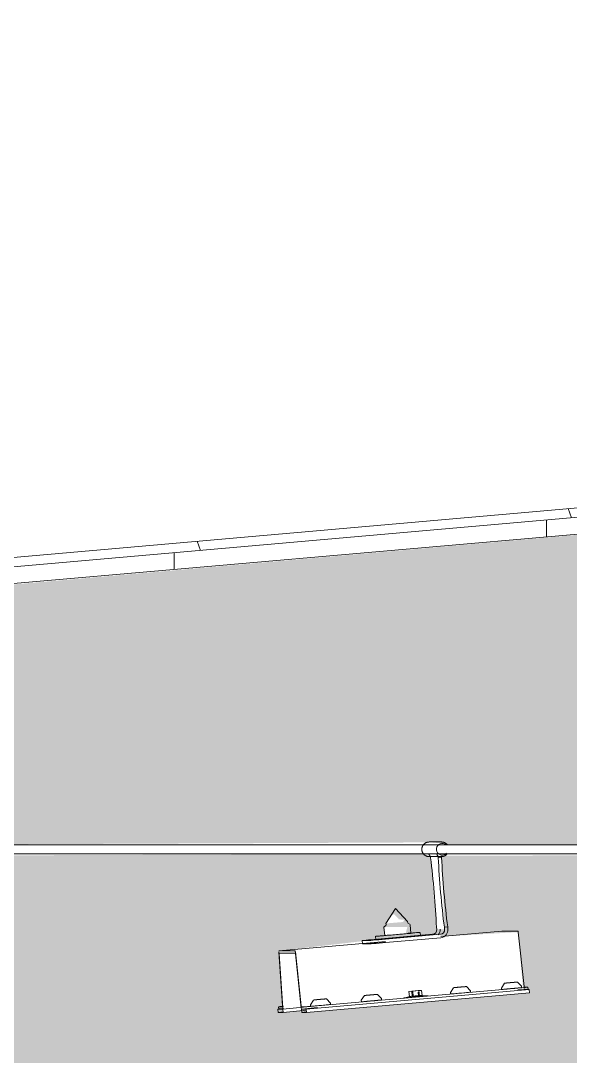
# Model space of a CAD drawing. Header units: millimetres. Extents: x 4237772 to 4686020, y -673 to 29459.
# Drawn here: x 4471707 to 4472197, y 16812 to 17734 of the extents above; entities that cross this region are included whole.
import ezdxf

# ---------------------------------------------------------------- set-up
doc = ezdxf.new("R2010")
doc.units = ezdxf.units.MM
for name, color, linetype, lineweight in [('A-ROOF', 132, 'Continuous', 5), ('A-ROOF-PATT', 132, 'Continuous', 5), ('Q-SPCQ', 91, 'Continuous', 5)]:
    doc.layers.add(name, color=color, linetype=linetype, lineweight=lineweight)

# ---------------------------------------------------------------- blocks, each defined once
blk = doc.blocks.new('Static Line_Sayfa_Metal Deck_Pan Mount - Up to 15 _ pitch - Max 2 Users-1845874-SECTION - GRIDS B1-B2')
at = {"layer": 'Q-SPCQ'}
for p, q in [((4446454.63, 17002.38), (4446443.56, 17002.38)), ((4450997.18, 16999.88), (4442911.68, 16999.88)), ((4442911.68, 16991.88), (4450997.18, 16991.88)), ((4446444.66, 16989.44), (4446443.31, 16991.39)), ((4446443.56, 16989.38), (4446454.63, 16989.38)), ((4446444.76, 16988.28), (4446444.66, 16989.44)), ((4446444.66, 16989.44), (4446451.64, 16989.44)), ((4446450.29, 16991.39), (4446451.64, 16989.44)), ((4446451.64, 16989.44), (4446451.75, 16988.28)), ((4446451.75, 16988.28), (4446454.72, 16988.54)), ((4446454.72, 16988.54), (4446454.62, 16989.7)), ((4446405.11, 16929.87), (4446413.7, 16943.08)), ((4446424.44, 16931.55), (4446413.7, 16943.08)), ((4446405.2, 16928.84), (4446404.85, 16928.1)), ((4446405.11, 16929.87), (4446405.2, 16928.84)), ((4446424.53, 16930.53), (4446424.44, 16931.55)), ((4446424.53, 16930.53), (4446425, 16929.85)), ((4446426.28, 16929.26), (4446425, 16929.85)), ((4446426.75, 16928.58), (4446426.28, 16929.26)), ((4446427.4, 16921.19), (4446426.75, 16928.58)), ((4446397.58, 16915.87), (4446446.7, 16920.19)), ((4446403.34, 16926.54), (4446403.69, 16927.29)), ((4446403.34, 16926.54), (4446403.99, 16919.15)), ((4446404.85, 16928.1), (4446403.69, 16927.29)), ((4446453.68, 16920.19), (4446404.56, 16915.87)), ((4446435.75, 16918.9), (4446435.49, 16921.89)), ((4446450.32, 16924.52), (4446450.15, 16926.51)), ((4446508.22, 16922.91), (4446453.86, 16918.13)), ((4446460.11, 16926.77), (4446457.13, 16926.51)), ((4446457.13, 16926.51), (4446457.3, 16924.52)), ((4446460.28, 16924.78), (4446460.11, 16926.77)), ((4446508.22, 16922.91), (4446522.69, 16922.91)), ((4446522.84, 16922.16), (4446528.14, 16873.84)), ((4446404.74, 16913.82), (4446309.74, 16905.47)), ((4446383.94, 16914.57), (4446384.2, 16911.58)), ((4446384, 16914.56), (4446388.36, 16914.56)), ((4446384.26, 16911.58), (4446388.62, 16911.58)), ((4446395.89, 16918.44), (4446396.15, 16915.45)), ((4446404.76, 16913.49), (4446397.84, 16912.88)), ((4446404.82, 16912.88), (4446453.94, 16917.2)), ((4446309.72, 16904.73), (4446312.84, 16856.41)), ((4446324.21, 16905.47), (4446309.74, 16905.47)), ((4446313.15, 16854.42), (4446310.03, 16902.73)), ((4446310.05, 16903.48), (4446324.25, 16903.48)), ((4446329.66, 16856.41), (4446324.36, 16904.73)), ((4446324.4, 16902.73), (4446329.7, 16854.42)), ((4446525.95, 16872.63), (4446525.84, 16873.95)), ((4446528.29, 16873.1), (4446531.57, 16873.1)), ((4446531.79, 16871.1), (4446531.61, 16873.09)), ((4446532.62, 16871.1), (4446334.14, 16853.67)), ((4446532.88, 16868.12), (4446334.4, 16850.68)), ((4446522.52, 16872.22), (4446343.89, 16856.54)), ((4446522.7, 16870.23), (4446344.07, 16854.54)), ((4446426.36, 16864.78), (4446420.95, 16863.43)), ((4446428.07, 16869.53), (4446425.6, 16869.28)), ((4446425.6, 16869.28), (4446428.91, 16869.53)), ((4446425.6, 16869.28), (4446426.01, 16864.68)), ((4446429.38, 16864.12), (4446426.08, 16863.87)), ((4446426.08, 16863.87), (4446428.54, 16864.12)), ((4446433.65, 16870.02), (4446428.07, 16869.53)), ((4446428.07, 16869.53), (4446428.46, 16864.96)), ((4446428.54, 16864.12), (4446434.12, 16864.61)), ((4446428.91, 16869.53), (4446434.49, 16870.02)), ((4446428.91, 16869.53), (4446429.31, 16864.96)), ((4446434.96, 16864.61), (4446429.38, 16864.12)), ((4446436.84, 16870.27), (4446433.65, 16870.02)), ((4446433.77, 16868.62), (4446434.04, 16865.48)), ((4446434.12, 16864.61), (4446437.31, 16864.86)), ((4446434.49, 16870.02), (4446436.84, 16870.27)), ((4446434.49, 16870.02), (4446434.89, 16865.48)), ((4446437.31, 16864.86), (4446434.96, 16864.61)), ((4446437.23, 16865.73), (4446436.84, 16870.27)), ((4446442.84, 16865.34), (4446437.14, 16865.74)), ((4446462.51, 16868.4), (4446462.63, 16867.09)), ((4446480.56, 16868.65), (4446480.45, 16869.96)), ((4446507.91, 16872.38), (4446508.02, 16871.07)), ((4446522.66, 16870.61), (4446528.26, 16871.1)), ((4446528.26, 16871.1), (4446532.62, 16871.1)), ((4446531.75, 16871.1), (4446528.33, 16871.1)), ((4446532.62, 16871.1), (4446532.88, 16868.12)), ((4446309.49, 16855.67), (4446309.67, 16853.68)), ((4446312.82, 16855.67), (4446309.53, 16855.67)), ((4446313.13, 16853.67), (4446343.91, 16856.38)), ((4446313.2, 16853.67), (4446343.91, 16856.37)), ((4446329.78, 16853.67), (4446344.03, 16854.92)), ((4446333.1, 16855.67), (4446329.81, 16855.67)), ((4446337.73, 16857.44), (4446337.85, 16856.13)), ((4446355.78, 16857.69), (4446355.66, 16859)), ((4446383.12, 16861.42), (4446383.24, 16860.11)), ((4446401.17, 16861.68), (4446401.06, 16862.99)), ((4446313.17, 16854.05), (4446308.83, 16853.67)), ((4446313.2, 16853.67), (4446308.83, 16853.67)), ((4446308.83, 16853.67), (4446309.09, 16850.68)), ((4446313.43, 16851.06), (4446309.09, 16850.68)), ((4446309.09, 16850.68), (4446313.46, 16850.68)), ((4446309.71, 16853.67), (4446313.13, 16853.67)), ((4446313.46, 16850.68), (4446313.2, 16853.67)), ((4446334.24, 16852.51), (4446313.46, 16850.68)), ((4446329.78, 16853.67), (4446330.04, 16850.68)), ((4446334.14, 16853.67), (4446329.78, 16853.67)), ((4446329.85, 16853.67), (4446333.27, 16853.67)), ((4446334.37, 16851.06), (4446330.04, 16850.68)), ((4446330.04, 16850.68), (4446334.4, 16850.68)), ((4446334.4, 16850.68), (4446334.14, 16853.67))]:
    blk.add_line(p, q, dxfattribs=at)
at = {"layer": 'Q-SPCQ', "flags": 128}
for points in [[(4446442.99, 17002.35), (4446442.73, 17002.32), (4446442.47, 17002.29), (4446442.21, 17002.24), (4446441.96, 17002.18), (4446441.7, 17002.11), (4446441.45, 17002.03), (4446441.21, 17001.94), (4446440.97, 17001.84), (4446440.73, 17001.73), (4446440.5, 17001.61), (4446440.27, 17001.49), (4446440.04, 17001.35), (4446439.83, 17001.21), (4446439.62, 17001.05), (4446439.41, 17000.89), (4446439.21, 17000.72), (4446439.02, 17000.54), (4446438.84, 17000.36), (4446438.67, 17000.17), (4446438.5, 16999.97), (4446438.34, 16999.76), (4446438.19, 16999.55), (4446438.04, 16999.34), (4446437.91, 16999.11), (4446437.79, 16998.89), (4446437.67, 16998.65), (4446437.56, 16998.42), (4446437.47, 16998.18), (4446437.38, 16997.93), (4446437.3, 16997.69), (4446437.24, 16997.44), (4446437.18, 16997.18), (4446437.13, 16996.93), (4446437.1, 16996.67), (4446437.07, 16996.42), (4446437.05, 16996.16), (4446437.05, 16995.9), (4446437.05, 16995.64), (4446437.06, 16995.38), (4446437.09, 16995.13), (4446437.12, 16994.87), (4446437.17, 16994.62), (4446437.23, 16994.36), (4446437.29, 16994.11), (4446437.37, 16993.87), (4446437.45, 16993.62), (4446437.55, 16993.38), (4446437.65, 16993.14), (4446437.76, 16992.91), (4446437.89, 16992.68), (4446438.02, 16992.46), (4446438.16, 16992.24), (4446438.31, 16992.03), (4446438.47, 16991.82), (4446438.64, 16991.62), (4446438.81, 16991.43), (4446438.99, 16991.24), (4446439.18, 16991.07), (4446439.38, 16990.89), (4446439.58, 16990.73), (4446439.79, 16990.58), (4446440.01, 16990.43), (4446440.23, 16990.29), (4446440.46, 16990.16), (4446440.69, 16990.04), (4446440.92, 16989.93), (4446441.17, 16989.83), (4446441.41, 16989.74), (4446441.66, 16989.66), (4446441.91, 16989.59), (4446442.17, 16989.53), (4446442.42, 16989.48), (4446442.68, 16989.44), (4446442.94, 16989.41), (4446443.2, 16989.39), (4446443.47, 16989.38), (4446443.56, 16989.38)], [(4446443.3, 17002.37), (4446443.04, 17002.36), (4446442.99, 17002.35)], [(4446459.72, 16999.93), (4446459.55, 17000.13), (4446459.38, 17000.33), (4446459.19, 17000.51), (4446459.01, 17000.69), (4446458.81, 17000.86), (4446458.61, 17001.02), (4446458.4, 17001.18), (4446458.18, 17001.33), (4446457.96, 17001.46), (4446457.73, 17001.59), (4446457.5, 17001.71), (4446457.26, 17001.82), (4446457.02, 17001.92), (4446456.78, 17002.01), (4446456.53, 17002.1), (4446456.27, 17002.17), (4446456.02, 17002.23), (4446455.76, 17002.28), (4446455.5, 17002.32), (4446455.24, 17002.35), (4446454.98, 17002.37), (4446454.72, 17002.38), (4446454.63, 17002.38)], [(4446454.63, 16989.38), (4446454.89, 16989.38), (4446455.15, 16989.4), (4446455.2, 16989.4)], [(4446455.2, 16989.4), (4446455.46, 16989.43), (4446455.72, 16989.47), (4446455.97, 16989.52), (4446456.23, 16989.58), (4446456.48, 16989.65), (4446456.73, 16989.73), (4446456.98, 16989.82), (4446457.22, 16989.92), (4446457.46, 16990.02), (4446457.69, 16990.14), (4446457.92, 16990.27), (4446458.14, 16990.41), (4446458.36, 16990.55), (4446458.57, 16990.7), (4446458.77, 16990.87), (4446458.97, 16991.04), (4446459.16, 16991.21), (4446459.35, 16991.4), (4446459.52, 16991.59), (4446459.69, 16991.79), (4446459.85, 16991.99)], [(4446462.51, 16868.4), (4446465.42, 16872.6), (4446465.8, 16872.69), (4446465.94, 16872.71), (4446466.03, 16872.73), (4446466.11, 16872.74), (4446466.18, 16872.74), (4446466.25, 16872.75), (4446466.32, 16872.76), (4446466.4, 16872.77), (4446466.48, 16872.78), (4446466.57, 16872.79), (4446466.66, 16872.8), (4446466.76, 16872.81), (4446466.87, 16872.82), (4446466.98, 16872.83), (4446467.1, 16872.84), (4446467.23, 16872.85), (4446467.36, 16872.87), (4446467.49, 16872.88), (4446467.64, 16872.89), (4446467.78, 16872.91), (4446467.94, 16872.92), (4446468.09, 16872.94), (4446468.26, 16872.95), (4446468.42, 16872.97), (4446468.59, 16872.98), (4446468.77, 16873), (4446468.95, 16873.01), (4446469.13, 16873.03), (4446469.32, 16873.05), (4446469.5, 16873.06), (4446469.69, 16873.08), (4446469.89, 16873.1), (4446470.08, 16873.12), (4446470.28, 16873.13), (4446470.48, 16873.15), (4446470.68, 16873.17), (4446470.88, 16873.19), (4446471.08, 16873.2), (4446471.28, 16873.22), (4446471.48, 16873.24), (4446471.67, 16873.25), (4446471.87, 16873.27), (4446472.07, 16873.29), (4446472.27, 16873.31), (4446472.46, 16873.32), (4446472.65, 16873.34), (4446472.84, 16873.35), (4446473.03, 16873.37), (4446473.21, 16873.39), (4446473.39, 16873.4), (4446473.57, 16873.42), (4446473.74, 16873.43), (4446473.91, 16873.44), (4446474.08, 16873.46), (4446474.24, 16873.47), (4446474.4, 16873.48), (4446474.55, 16873.5), (4446474.69, 16873.51), (4446474.83, 16873.52), (4446474.97, 16873.53), (4446475.09, 16873.54), (4446475.22, 16873.55), (4446475.33, 16873.56), (4446475.44, 16873.56), (4446475.55, 16873.57), (4446475.65, 16873.58), (4446475.74, 16873.59), (4446475.82, 16873.59), (4446475.9, 16873.6), (4446475.98, 16873.6), (4446476.05, 16873.61), (4446476.12, 16873.61), (4446476.19, 16873.61), (4446476.27, 16873.62), (4446476.38, 16873.62), (4446476.44, 16873.62)], [(4446480.45, 16869.96), (4446476.85, 16873.6), (4446476.47, 16873.62), (4446476.44, 16873.62)], [(4446507.91, 16872.38), (4446510.81, 16876.59), (4446511.19, 16876.68), (4446511.34, 16876.7), (4446511.43, 16876.71), (4446511.5, 16876.72), (4446511.57, 16876.73), (4446511.64, 16876.74), (4446511.71, 16876.75), (4446511.79, 16876.76), (4446511.87, 16876.76), (4446511.96, 16876.77), (4446512.05, 16876.78), (4446512.15, 16876.79), (4446512.26, 16876.8), (4446512.37, 16876.82), (4446512.49, 16876.83), (4446512.62, 16876.84), (4446512.75, 16876.85), (4446512.88, 16876.87), (4446513.03, 16876.88), (4446513.17, 16876.89), (4446513.33, 16876.91), (4446513.49, 16876.92), (4446513.65, 16876.94), (4446513.81, 16876.95), (4446513.99, 16876.97), (4446514.16, 16876.98), (4446514.34, 16877), (4446514.52, 16877.02), (4446514.71, 16877.03), (4446514.9, 16877.05), (4446515.09, 16877.07), (4446515.28, 16877.08), (4446515.47, 16877.1), (4446515.67, 16877.12), (4446515.87, 16877.14), (4446516.07, 16877.15), (4446516.27, 16877.17), (4446516.47, 16877.19), (4446516.67, 16877.21), (4446516.87, 16877.22), (4446517.07, 16877.24), (4446517.26, 16877.26), (4446517.46, 16877.28), (4446517.66, 16877.29), (4446517.85, 16877.31), (4446518.04, 16877.32), (4446518.23, 16877.34), (4446518.42, 16877.36), (4446518.6, 16877.37), (4446518.79, 16877.39), (4446518.96, 16877.4), (4446519.14, 16877.42), (4446519.31, 16877.43), (4446519.47, 16877.44), (4446519.63, 16877.46), (4446519.79, 16877.47), (4446519.94, 16877.48), (4446520.08, 16877.49), (4446520.22, 16877.5), (4446520.36, 16877.51), (4446520.49, 16877.52), (4446520.61, 16877.53), (4446520.72, 16877.54), (4446520.83, 16877.55), (4446520.94, 16877.56), (4446521.04, 16877.57), (4446521.13, 16877.57), (4446521.21, 16877.58), (4446521.29, 16877.58), (4446521.37, 16877.59), (4446521.44, 16877.59), (4446521.51, 16877.6), (4446521.58, 16877.6), (4446521.66, 16877.6), (4446521.77, 16877.61), (4446521.83, 16877.61)], [(4446525.84, 16873.95), (4446522.25, 16877.59), (4446521.86, 16877.61), (4446521.83, 16877.61)], [(4446383.12, 16861.42), (4446386.03, 16865.63), (4446386.41, 16865.72), (4446386.55, 16865.74), (4446386.64, 16865.75), (4446386.72, 16865.76), (4446386.79, 16865.77), (4446386.85, 16865.78), (4446386.93, 16865.79), (4446387, 16865.8), (4446387.09, 16865.81), (4446387.18, 16865.82), (4446387.27, 16865.82), (4446387.37, 16865.83), (4446387.48, 16865.85), (4446387.59, 16865.86), (4446387.71, 16865.87), (4446387.83, 16865.88), (4446387.97, 16865.89), (4446388.1, 16865.91), (4446388.24, 16865.92), (4446388.39, 16865.93), (4446388.54, 16865.95), (4446388.7, 16865.96), (4446388.86, 16865.98), (4446389.03, 16865.99), (4446389.2, 16866.01), (4446389.38, 16866.02), (4446389.56, 16866.04), (4446389.74, 16866.06), (4446389.92, 16866.07), (4446390.11, 16866.09), (4446390.3, 16866.11), (4446390.5, 16866.13), (4446390.69, 16866.14), (4446390.89, 16866.16), (4446391.09, 16866.18), (4446391.28, 16866.2), (4446391.48, 16866.21), (4446391.68, 16866.23), (4446391.88, 16866.25), (4446392.08, 16866.27), (4446392.28, 16866.28), (4446392.48, 16866.3), (4446392.68, 16866.32), (4446392.88, 16866.33), (4446393.07, 16866.35), (4446393.26, 16866.37), (4446393.45, 16866.38), (4446393.64, 16866.4), (4446393.82, 16866.41), (4446394, 16866.43), (4446394.18, 16866.44), (4446394.35, 16866.46), (4446394.52, 16866.47), (4446394.69, 16866.48), (4446394.85, 16866.5), (4446395, 16866.51), (4446395.15, 16866.52), (4446395.3, 16866.53), (4446395.44, 16866.55), (4446395.57, 16866.56), (4446395.7, 16866.57), (4446395.83, 16866.58), (4446395.94, 16866.58), (4446396.05, 16866.59), (4446396.16, 16866.6), (4446396.25, 16866.61), (4446396.35, 16866.61), (4446396.43, 16866.62), (4446396.51, 16866.62), (4446396.59, 16866.63), (4446396.66, 16866.63), (4446396.73, 16866.64), (4446396.8, 16866.64), (4446396.88, 16866.64), (4446396.99, 16866.65), (4446397.04, 16866.65)], [(4446401.06, 16862.99), (4446397.46, 16866.63), (4446397.08, 16866.65), (4446397.04, 16866.65)], [(4446337.73, 16857.44), (4446340.64, 16861.64), (4446341.02, 16861.73), (4446341.16, 16861.76), (4446341.25, 16861.77), (4446341.32, 16861.78), (4446341.39, 16861.79), (4446341.46, 16861.79), (4446341.54, 16861.8), (4446341.61, 16861.81), (4446341.7, 16861.82), (4446341.78, 16861.83), (4446341.88, 16861.84), (4446341.98, 16861.85), (4446342.09, 16861.86), (4446342.2, 16861.87), (4446342.32, 16861.88), (4446342.44, 16861.89), (4446342.57, 16861.91), (4446342.71, 16861.92), (4446342.85, 16861.93), (4446343, 16861.95), (4446343.15, 16861.96), (4446343.31, 16861.98), (4446343.47, 16861.99), (4446343.64, 16862.01), (4446343.81, 16862.02), (4446343.99, 16862.04), (4446344.17, 16862.05), (4446344.35, 16862.07), (4446344.53, 16862.09), (4446344.72, 16862.1), (4446344.91, 16862.12), (4446345.1, 16862.14), (4446345.3, 16862.16), (4446345.5, 16862.17), (4446345.69, 16862.19), (4446345.89, 16862.21), (4446346.09, 16862.23), (4446346.29, 16862.24), (4446346.49, 16862.26), (4446346.69, 16862.28), (4446346.89, 16862.3), (4446347.09, 16862.31), (4446347.29, 16862.33), (4446347.48, 16862.35), (4446347.68, 16862.36), (4446347.87, 16862.38), (4446348.06, 16862.4), (4446348.25, 16862.41), (4446348.43, 16862.43), (4446348.61, 16862.44), (4446348.79, 16862.46), (4446348.96, 16862.47), (4446349.13, 16862.48), (4446349.3, 16862.5), (4446349.46, 16862.51), (4446349.61, 16862.52), (4446349.76, 16862.54), (4446349.91, 16862.55), (4446350.05, 16862.56), (4446350.18, 16862.57), (4446350.31, 16862.58), (4446350.43, 16862.59), (4446350.55, 16862.6), (4446350.66, 16862.61), (4446350.76, 16862.61), (4446350.86, 16862.62), (4446350.95, 16862.63), (4446351.04, 16862.63), (4446351.12, 16862.64), (4446351.2, 16862.64), (4446351.27, 16862.65), (4446351.34, 16862.65), (4446351.41, 16862.65), (4446351.49, 16862.66), (4446351.6, 16862.66), (4446351.65, 16862.66)], [(4446355.66, 16859), (4446352.07, 16862.64), (4446351.69, 16862.66), (4446351.65, 16862.66)]]:
    blk.add_lwpolyline(points, dxfattribs=at)
at = {"layer": 'Q-SPCQ'}
for centre, major_axis, ratio, start_param, end_param in [((4446455.2, 16995.88), (0, 5.22), 0.996185, 1.160528, 3.228859), ((4446455.2, 16995.88), (0, 5.22), 0.996185, 0.087266, 1.134464), ((4446455.2, 16995.88), (0, 5.22), 0.996185, 5.562031, 6.283185), ((4446441.98, 16957.39), (-6.12, 69.73), 0.086937, 4.245971, 5.163537), ((4446459.92, 16957.39), (-6.12, 69.73), 0.086937, 1.104378, 2.021944), ((4446462.89, 16957.66), (-6.12, 69.73), 0.086937, 1.104378, 2.021944), ((4446455.2, 16995.88), (0, 5.22), 0.996185, 3.228859, 3.975747), ((4446415.69, 16920.17), (19.8, 1.73), 0.007606, 2.238558, 3.228642), ((4446415.69, 16920.17), (19.8, 1.73), 0.007606, 3.228642, 6.370235), ((4446415.69, 16920.17), (11.71, 1.02), 0.007606, 3.228642, 3.958146), ((4446415.69, 16920.17), (11.71, 1.02), 0.007606, 4.01404, 6.370235), ((4446415.69, 16920.17), (19.8, 1.73), 0.007606, 0.08705, 1.087751), ((4446415.69, 16920.17), (11.71, 1.02), 0.007606, 0.08705, 0.620852), ((4446446.35, 16924.17), (0, 4), 0.996185, 3.228859, 4.799655), ((4446446.35, 16924.17), (0, 7), 0.996185, 4.014257, 4.799655), ((4446453.33, 16924.17), (0, 4), 0.996185, 3.228859, 4.799655), ((4446453.33, 16924.17), (0, 7), 0.996185, 3.228859, 4.799655), ((4446522.77, 16921.91), (-0.087, 0.996), 0.086937, 4.956913, 6.055777), ((4446398.88, 16915.87), (14.94, 1.3), 0.007606, 1.657846, 3.228642), ((4446399.15, 16912.88), (14.94, 1.3), 0.007606, 1.657846, 3.228642), ((4446403.25, 16915.87), (14.94, 1.3), 0.007606, 3.228642, 4.799439), ((4446403.51, 16912.88), (14.94, 1.3), 0.007606, 3.228642, 4.799439), ((4446415.95, 16917.18), (19.8, 1.73), 0.007606, 0.08705, 3.228642), ((4446415.95, 16917.18), (19.8, 1.73), 0.007606, 3.228642, 6.370235), ((4446310.14, 16902.49), (-0.087, 0.996), 0.086937, 0.212138, 1.311002), ((4446324.29, 16904.48), (-0.087, 0.996), 0.086937, 4.956913, 6.27555), ((4446324.33, 16902.49), (-0.087, 0.996), 0.086937, 4.956913, 6.27555), ((4446521.65, 16872.22), (9.96, 0.87), 0.007606, 4.799439, 6.370235), ((4446528.2, 16874.09), (-0.087, 0.996), 0.086937, 1.815321, 2.914185), ((4446431.9, 16864.38), (10.96, 0.96), 0.007606, 0.08705, 3.228642), ((4446431.9, 16864.38), (10.96, 0.96), 0.007606, 3.228642, 4.27584), ((4446431.9, 16864.38), (10.96, 0.96), 0.007606, 5.323037, 6.370235), ((4446471.59, 16867.87), (8.97, 0.78), 0.007606, 0.08705, 3.228642), ((4446471.59, 16867.87), (8.97, 0.78), 0.007606, 3.228642, 6.370235), ((4446516.99, 16871.85), (8.97, 0.78), 0.007606, 0.08705, 3.228642), ((4446516.99, 16871.85), (8.97, 0.78), 0.007606, 3.228642, 6.370235), ((4446528.24, 16872.1), (-0.087, 0.996), 0.086937, 1.815321, 3.133958), ((4446521.82, 16870.23), (9.96, 0.87), 0.007606, 5.584837, 6.370235), ((4446319.46, 16856.54), (9.96, 0.87), 0.007606, 2.181445, 3.228642), ((4446312.73, 16856.66), (-0.087, 0.996), 0.086937, 3.141593, 4.452595), ((4446313.04, 16854.67), (-0.087, 0.996), 0.086937, 3.141593, 4.452595), ((4446329.72, 16856.66), (-0.087, 0.996), 0.086937, 1.815321, 3.133958), ((4446329.76, 16854.67), (-0.087, 0.996), 0.086937, 1.815321, 3.133958), ((4446343.02, 16856.54), (9.96, 0.87), 0.007606, 3.228642, 4.799439), ((4446346.81, 16856.91), (8.97, 0.78), 0.007606, 0.08705, 3.228642), ((4446346.81, 16856.91), (8.97, 0.78), 0.007606, 3.228642, 6.370235), ((4446392.2, 16860.89), (8.97, 0.78), 0.007606, 0.08705, 3.228642), ((4446392.2, 16860.89), (8.97, 0.78), 0.007606, 3.228642, 6.370235), ((4446319.63, 16854.54), (9.96, 0.87), 0.007606, 2.181445, 3.228642), ((4446343.19, 16854.54), (9.96, 0.87), 0.007606, 3.228642, 4.01404)]:
    blk.add_ellipse(centre, major_axis=major_axis, ratio=ratio, start_param=start_param, end_param=end_param, dxfattribs=at)
for points in [[(4446426.01, 16864.68), (4446426.55, 16864.8), (4446427.64, 16864.98), (4446428.75, 16864.99), (4446429.31, 16864.96)], [(4446428.46, 16864.96), (4446428.05, 16864.99), (4446427.22, 16864.98), (4446426.41, 16864.8), (4446426.01, 16864.68)], [(4446434.04, 16865.48), (4446433.11, 16865.47), (4446431.24, 16865.38), (4446429.39, 16865.13), (4446428.46, 16864.96)], [(4446429.31, 16864.96), (4446430.23, 16865.13), (4446432.08, 16865.38), (4446433.95, 16865.47), (4446434.89, 16865.48)], [(4446437.23, 16865.73), (4446436.69, 16865.77), (4446435.62, 16865.76), (4446434.57, 16865.6), (4446434.04, 16865.48)], [(4446434.89, 16865.48), (4446435.27, 16865.6), (4446436.05, 16865.76), (4446436.84, 16865.77), (4446437.23, 16865.73)]]:
    blk.add_open_spline(points, degree=3, dxfattribs=at)
blk = doc.blocks.new('Roof Gutters3 - Roof Gutters-1885272-SECTION - GRIDS B1-B2')
at = {"layer": 'A-ROOF-PATT'}
h = blk.add_hatch(dxfattribs=at)
h.set_pattern_fill('FP_200', color=256, style=0, pattern_type=2)
h.set_pattern_definition([(290.827, (4441593.9, 16948.42), (330.45, 29.022), [])])
h.paths.add_polyline_path([(4431742.06, 15988.72), (4442374.26, 16923.17), (4442373.49, 16930.91), (4431738.95, 15996.9)])
h.paths.add_polyline_path([(4442392.97, 16924.17), (4442393.17, 16926.42), (4442392.74, 16925.14)])
h.paths.add_polyline_path([(4442397.76, 16924.59), (4442909.58, 16969.54), (4442907.33, 16977.79), (4442419.91, 16934.98), (4442420.62, 16926.86), (4442404.31, 16926.42), (4442402.49, 16933.45), (4442397.06, 16932.61), (4442397.6, 16926.42)])
h.paths.add_polyline_path([(4442918.48, 16970.33), (4443164.03, 16991.89), (4443067.86, 16991.89), (4442917.94, 16978.73), (4442918.25, 16973.25)])
h.paths.add_polyline_path([(4443254.77, 16999.86), (4451515.27, 17725.37), (4451512.87, 17733.6), (4443158.6, 16999.86), (4443190.61, 16999.86)])
h = blk.add_hatch(dxfattribs=at)
h.set_pattern_fill('FP_198', color=256, style=0, pattern_type=2)
h.set_pattern_definition([(90, (4440994.5, 16803.9), (-331.713, 2e-05), [])])
h.paths.add_polyline_path([(4431714.36, 15971.3), (4442287.24, 16899.9), (4442289.95, 16910.06), (4442350.71, 16915.39), (4442350.43, 16918.64), (4442374.48, 16920.66), (4442373.49, 16922.46), (4431741.35, 15990.58), (4431738.95, 15991.02), (4431712.9, 15988.04)])
h.paths.add_polyline_path([(4442339.74, 16904.51), (4442434.85, 16912.86), (4442431.77, 16915.27), (4442340.47, 16907.25)])
h.paths.add_polyline_path([(4442361.1, 16916.3), (4442412.94, 16923.17), (4442360.9, 16918.64)])
h.paths.add_polyline_path([(4442484.31, 16917.2), (4442910.97, 16954.68), (4442909.22, 16969.51), (4442403.44, 16923.17), (4442481.77, 16922.67), (4442483.24, 16919.5)])
h.paths.add_polyline_path([(4442919.67, 16955.44), (4443334.71, 16991.89), (4443164.03, 16991.89), (4442918.48, 16970.33), (4442919.48, 16957.39)])
h.paths.add_polyline_path([(4443425.45, 16999.86), (4451180.29, 17680.95), (4451188.6, 17684.7), (4451486.16, 17710.83), (4451651.15, 17710.87), (4451500.66, 17724.08), (4443254.77, 16999.86), (4443410.53, 17002.03), (4443411, 17002.35), (4443422.75, 17001.08), (4443425.35, 16999.86)])
at = {"layer": 'A-ROOF'}
for p, q in [((4443158.52, 16999.86), (4451512.87, 17733.6)), ((4443254.66, 16999.85), (4451515.27, 17725.37))]:
    blk.add_line(p, q, dxfattribs=at)

msp = doc.modelspace()

# ---------------------------------------------------------------- hatches: boundary and pattern name
at = {"layer": 'A-ROOF-PATT'}
h = msp.add_hatch(dxfattribs=at)
h.set_pattern_fill('FP_183', color=256, style=0, pattern_type=2)
h.set_pattern_definition([(5.019, (59903.924, -378081.246), (-29.0603916845, -0.0003814649), [])])
h.paths.add_polyline_path([(4477079.2, 16918.64), (4477084.44, 16918.64), (4477084.87, 16916.32), (4477115.37, 16921.32), (4477114.35, 16921.41), (4477079.63, 16918.68)])
h.paths.add_polyline_path([(4464338.94, 15733.24), (4477195.52, 16864.57), (4477195.19, 16867.26), (4477183.33, 16868.2), (4477177.84, 16870.19), (4477175.93, 16875.11), (4477155.31, 16915.27), (4477064.01, 16907.25), (4477047.92, 16852.55), (4476983.02, 16848.85), (4476982.75, 16850.06), (4476957.7, 16848.85), (4476957.44, 16854.85), (4476999.89, 16859.1), (4477013.49, 16910.06), (4477074.25, 16915.39), (4477073.96, 16918.64), (4477098, 16920.86), (4477098.11, 16932.14), (4477120.5, 16933.66), (4477121.51, 16922.82), (4477136.52, 16922.67), (4477136.91, 16920.89), (4477157.13, 16922.67), (4477205.3, 16922.67), (4477228.3, 16878.1), (4477228.66, 16878.1), (4477225.92, 16936), (4477227.75, 16935.09), (4477229.71, 16932.44), (4477229.28, 16928.39), (4477234.99, 16878.1), (4477270.46, 16876.44), (4477270.32, 16872.08), (4477234.54, 16868.2), (4477234.99, 16865.82), (4486516.72, 17680.98), (4486463.48, 17680.99), (4476807.83, 17680.95), (4469065.64, 16999.86), (4469543.41, 17002.03), (4469543.88, 17002.35), (4469555.63, 17001.08), (4469560.6, 16999.86), (4470048.75, 17002.03), (4470049.21, 17002.35), (4470060.96, 17001.08), (4470065.68, 16999.86), (4470554.08, 17002.03), (4470554.54, 17002.35), (4470566.3, 17001.08), (4470571.01, 16999.86), (4471059.41, 17002.03), (4471059.88, 17002.35), (4471071.63, 17001.08), (4471076.34, 16999.86), (4471564.75, 17002.03), (4471565.21, 17002.35), (4471576.96, 17001.08), (4471581.67, 16999.86), (4472070.08, 17002.03), (4472070.54, 17002.35), (4472082.3, 17001.08), (4472087.01, 16999.86), (4472575.41, 17002.03), (4472575.87, 17002.35), (4472587.63, 17001.08), (4472592.34, 16999.86), (4473080.74, 17002.03), (4473081.21, 17002.35), (4473092.96, 17001.08), (4473097.67, 16999.86), (4473586.08, 17002.03), (4473586.54, 17002.35), (4473598.29, 17001.08), (4473603.01, 16999.86), (4474091.41, 17002.03), (4474091.87, 17002.35), (4474103.63, 17001.08), (4474108.34, 16999.86), (4474596.74, 17002.03), (4474597.21, 17002.35), (4474608.96, 17001.08), (4474613.67, 16999.86), (4475102.07, 17002.03), (4475102.54, 17002.35), (4475114.29, 17001.08), (4475119, 16999.86), (4475607.41, 17002.03), (4475607.87, 17002.35), (4475619.63, 17001.08), (4475624.34, 16999.86), (4476112.74, 17002.03), (4476113.2, 17002.35), (4476124.96, 17001.08), (4476129.67, 16999.86), (4476618.07, 17002.03), (4476622.44, 17002.35), (4476630.29, 17001.08), (4476635.2, 16996.57), (4476633.44, 16992.25), (4476627.29, 16987.69), (4476629.35, 16988.46), (4476630.28, 16988.28), (4476632.85, 16924.52), (4476625.86, 16924.52), (4476620.21, 16989.4), (4476616.94, 16990.68), (4476613.8, 16991.89), (4476124.02, 16990.05), (4476121.86, 16989.4), (4476124.02, 16988.46), (4476124.95, 16988.28), (4476127.51, 16924.52), (4476120.53, 16924.52), (4476114.87, 16989.4), (4476111.61, 16990.68), (4476108.46, 16991.89), (4475618.68, 16990.05), (4475616.52, 16989.4), (4475618.68, 16988.46), (4475619.61, 16988.28), (4475622.18, 16924.52), (4475615.1, 16926.18), (4475609.54, 16989.4), (4475606.27, 16990.68), (4475603.13, 16991.89), (4475113.35, 16990.05), (4475111.19, 16989.4), (4475113.35, 16988.46), (4475114.28, 16988.28), (4475116.85, 16924.52), (4475109.87, 16924.52), (4475104.21, 16989.4), (4475100.94, 16990.68), (4475097.8, 16991.89), (4474608.02, 16990.05), (4474605.86, 16989.4), (4474608.02, 16988.46), (4474608.95, 16988.28), (4474611.51, 16924.52), (4474604.53, 16924.52), (4474598.87, 16989.4), (4474595.61, 16990.68), (4474592.47, 16991.89), (4474102.68, 16990.05), (4474100.53, 16989.4), (4474102.68, 16988.46), (4474103.62, 16988.28), (4474106.18, 16924.52), (4474099.2, 16924.52), (4474093.54, 16989.4), (4474090.28, 16990.68), (4474087.13, 16991.89), (4473597.35, 16990.05), (4473595.19, 16989.4), (4473597.35, 16988.46), (4473598.28, 16988.28), (4473600.85, 16924.52), (4473593.87, 16924.52), (4473588.21, 16989.4), (4473584.94, 16990.68), (4473581.8, 16991.89), (4473092.02, 16990.05), (4473089.91, 16988.54), (4473092.02, 16988.46), (4473092.95, 16988.28), (4473095.52, 16924.52), (4473088.53, 16924.52), (4473082.88, 16989.4), (4473079.61, 16990.68), (4473076.47, 16991.89), (4472586.69, 16990.05), (4472584.58, 16988.54), (4472586.69, 16988.46), (4472587.62, 16988.28), (4472590.18, 16924.52), (4472583.2, 16924.52), (4472577.54, 16989.4), (4472574.28, 16990.68), (4472571.13, 16991.89), (4472081.35, 16990.05), (4472079.24, 16988.54), (4472081.35, 16988.46), (4472082.29, 16988.28), (4472084.85, 16924.52), (4472077.87, 16924.52), (4472072.21, 16989.4), (4472068.94, 16990.68), (4472065.8, 16991.89), (4471576.02, 16990.05), (4471573.91, 16988.54), (4471576.02, 16988.46), (4471576.95, 16988.28), (4471579.52, 16924.52), (4471572.54, 16924.52), (4471566.88, 16989.4), (4471563.61, 16990.68), (4471560.47, 16991.89), (4471070.69, 16990.05), (4471068.58, 16988.54), (4471070.69, 16988.46), (4471071.62, 16988.28), (4471074.18, 16924.52), (4471067.2, 16924.52), (4471061.54, 16989.4), (4471058.28, 16990.68), (4471055.14, 16991.89), (4470565.35, 16990.05), (4470563.2, 16989.4), (4470565.35, 16988.46), (4470566.29, 16988.28), (4470568.85, 16924.52), (4470561.87, 16924.52), (4470556.21, 16989.4), (4470552.95, 16990.68), (4470549.8, 16991.89), (4470060.02, 16990.05), (4470057.86, 16989.4), (4470060.02, 16988.46), (4470060.95, 16988.28), (4470063.52, 16924.52), (4470056.48, 16925.41), (4470050.88, 16989.4), (4470047.61, 16990.68), (4470044.47, 16991.89), (4469554.69, 16990.05), (4469552.53, 16989.4), (4469554.69, 16988.46), (4469555.62, 16988.28), (4469558.19, 16924.52), (4469551.2, 16924.52), (4469545.55, 16989.4), (4469542.28, 16990.68), (4469539.14, 16991.89), (4469049.36, 16990.05), (4469047.25, 16988.54), (4469049.36, 16988.46), (4469050.29, 16988.28), (4469052.85, 16924.52), (4469045.87, 16924.52), (4469040.21, 16989.4), (4469036.95, 16990.68), (4469033.81, 16991.89), (4468948.43, 16990.68), (4468547.22, 16955.44), (4468548.54, 16926.62), (4468547.32, 16926.77), (4468547.52, 16924.52), (4468540.54, 16924.52), (4468538.3, 16954.66), (4468111.85, 16917.2), (4468131.75, 16878.1), (4468174.5, 16876.1), (4468174.33, 16872.08), (4468107.34, 16868.2), (4468107.08, 16869.41), (4468082.02, 16868.2), (4468079.94, 16875.11), (4468062.4, 16912.86), (4467967.29, 16904.51), (4467951.93, 16852.55), (4467887.02, 16848.85), (4467886.76, 16850.06), (4467861.71, 16848.85), (4467861.45, 16854.85), (4467903.76, 16858.57), (4467914.79, 16899.9), (4457366.5, 15971.17), (4461821.92, 15971.17), (4459394.77, 15758.01), (4464282.84, 15733.52)])
h.paths.add_polyline_path([(4468424.62, 16850.68), (4468424.36, 16852.5), (4468403.68, 16850.68), (4468403.41, 16853.67), (4468403.28, 16855.7), (4468400.27, 16905.5), (4468478.58, 16914.56), (4468494.77, 16916.41), (4468543.9, 16920.17), (4468544.16, 16918.14), (4468613.05, 16922.16), (4468617.38, 16873.1), (4468618.94, 16871.1), (4468622.84, 16871.1), (4468622.84, 16868.09), (4468458.65, 16853.67)])
h.paths.add_polyline_path([(4468929.95, 16850.68), (4468929.69, 16852.5), (4468909.01, 16850.68), (4468908.75, 16853.67), (4468908.62, 16855.7), (4468905.6, 16905.5), (4468983.91, 16914.56), (4469000.11, 16916.41), (4469049.23, 16920.17), (4469049.49, 16918.14), (4469118.39, 16922.16), (4469122.71, 16873.1), (4469124.27, 16871.1), (4469128.17, 16871.1), (4469128.17, 16868.09), (4468963.98, 16853.67)])
h.paths.add_polyline_path([(4469435.29, 16850.68), (4469435.02, 16852.5), (4469414.34, 16850.68), (4469414.08, 16853.67), (4469413.95, 16855.7), (4469410.93, 16905.5), (4469489.24, 16914.56), (4469505.44, 16916.41), (4469554.57, 16920.17), (4469554.82, 16918.14), (4469623.72, 16922.16), (4469628.05, 16873.1), (4469629.6, 16871.1), (4469633.5, 16871.1), (4469633.5, 16868.09), (4469469.31, 16853.67)])
h.paths.add_polyline_path([(4469919.67, 16850.68), (4469919.41, 16853.67), (4469919.28, 16855.7), (4469916.26, 16905.5), (4469994.58, 16914.56), (4470010.77, 16916.41), (4470059.9, 16920.17), (4470060.16, 16918.14), (4470129.05, 16922.16), (4470133.38, 16873.1), (4470134.94, 16871.1), (4470138.84, 16871.1), (4470138.84, 16868.09), (4469930.57, 16851.64)])
h.paths.add_polyline_path([(4470951.28, 16850.68), (4470951.02, 16852.5), (4470930.34, 16850.68), (4470930.08, 16853.67), (4470929.95, 16855.7), (4470926.93, 16905.5), (4471005.24, 16914.56), (4471021.44, 16916.41), (4471070.56, 16920.17), (4471070.82, 16918.14), (4471139.72, 16922.16), (4471144.04, 16873.1), (4471145.6, 16871.1), (4471149.5, 16871.1), (4471149.5, 16868.09), (4470985.31, 16853.67)])
h.paths.add_polyline_path([(4470445.95, 16850.68), (4470445.69, 16852.5), (4470425.01, 16850.68), (4470424.75, 16853.67), (4470424.61, 16855.7), (4470421.6, 16905.5), (4470499.91, 16914.56), (4470516.11, 16916.41), (4470565.23, 16920.17), (4470565.49, 16918.14), (4470634.38, 16922.16), (4470638.71, 16873.1), (4470640.27, 16871.1), (4470644.17, 16871.1), (4470644.17, 16868.09), (4470479.98, 16853.67)])
h.paths.add_polyline_path([(4471435.67, 16850.68), (4471435.41, 16853.67), (4471435.28, 16855.7), (4471432.26, 16905.5), (4471510.58, 16914.56), (4471526.77, 16916.41), (4471575.9, 16920.17), (4471576.16, 16918.14), (4471645.05, 16922.16), (4471649.38, 16873.1), (4471650.94, 16871.1), (4471654.84, 16871.1), (4471654.84, 16868.09), (4471446.57, 16851.64)])
h.paths.add_polyline_path([(4471961.95, 16850.68), (4471961.69, 16852.5), (4471941.01, 16850.68), (4471940.74, 16853.67), (4471940.61, 16855.7), (4471937.6, 16905.5), (4472015.91, 16914.56), (4472035.42, 16916.71), (4472081.23, 16920.17), (4472081.49, 16918.14), (4472150.38, 16922.16), (4472154.71, 16873.1), (4472156.27, 16871.1), (4472160.17, 16871.1), (4472160.17, 16868.09), (4471995.98, 16853.67)])
h.paths.add_polyline_path([(4472467.28, 16850.68), (4472467.02, 16852.5), (4472446.34, 16850.68), (4472446.08, 16853.67), (4472445.95, 16855.7), (4472442.93, 16905.5), (4472521.24, 16914.56), (4472537.44, 16916.41), (4472586.56, 16920.17), (4472586.82, 16918.14), (4472655.72, 16922.16), (4472660.04, 16873.1), (4472661.6, 16871.1), (4472665.5, 16871.1), (4472665.5, 16868.09), (4472501.31, 16853.67)])
h.paths.add_polyline_path([(4472972.62, 16850.68), (4472972.35, 16852.5), (4472951.67, 16850.68), (4472951.41, 16853.67), (4472951.28, 16855.7), (4472948.26, 16905.5), (4473025.35, 16914.56), (4473042.77, 16916.41), (4473091.9, 16920.17), (4473092.15, 16918.14), (4473161.05, 16922.16), (4473165.38, 16873.1), (4473166.93, 16871.1), (4473170.83, 16871.1), (4473170.83, 16868.09), (4473006.64, 16853.67)])
h.paths.add_polyline_path([(4473983.28, 16850.68), (4473983.02, 16852.5), (4473962.34, 16850.68), (4473962.08, 16853.67), (4473961.94, 16855.7), (4473958.93, 16905.5), (4474037.24, 16914.56), (4474053.44, 16916.41), (4474102.56, 16920.17), (4474102.82, 16918.14), (4474171.71, 16922.16), (4474176.04, 16873.1), (4474177.6, 16871.1), (4474181.5, 16871.1), (4474181.5, 16868.09), (4474015.28, 16853.49)])
h.paths.add_polyline_path([(4473477.95, 16850.68), (4473477.69, 16852.5), (4473457, 16850.68), (4473456.74, 16853.67), (4473456.61, 16855.7), (4473453.59, 16905.5), (4473531.91, 16914.56), (4473548.1, 16916.41), (4473597.23, 16920.17), (4473597.49, 16918.14), (4473666.38, 16922.16), (4473670.71, 16873.1), (4473672.27, 16871.1), (4473676.17, 16871.1), (4473676.17, 16868.09), (4473511.98, 16853.67)])
h.paths.add_polyline_path([(4474488.61, 16850.68), (4474488.35, 16852.5), (4474467.67, 16850.68), (4474467.41, 16853.67), (4474467.28, 16855.7), (4474464.26, 16905.5), (4474542.57, 16914.56), (4474558.77, 16916.41), (4474607.89, 16920.17), (4474608.15, 16918.14), (4474677.05, 16922.16), (4474681.37, 16873.1), (4474682.93, 16871.1), (4474686.83, 16871.1), (4474686.83, 16868.09), (4474510.24, 16852.58)])
h.paths.add_polyline_path([(4476509.95, 16850.68), (4476509.68, 16852.5), (4476489, 16850.68), (4476488.74, 16853.67), (4476488.61, 16855.7), (4476485.59, 16905.5), (4476563.9, 16914.56), (4476580.1, 16916.41), (4476629.23, 16920.17), (4476629.48, 16918.14), (4476698.38, 16922.16), (4476702.71, 16873.1), (4476704.26, 16871.1), (4476708.16, 16871.1), (4476708.16, 16868.09), (4476543.97, 16853.67)])
h.paths.add_polyline_path([(4474973, 16850.68), (4474972.74, 16853.67), (4474972.61, 16855.7), (4474969.59, 16905.5), (4475047.91, 16914.56), (4475064.1, 16916.41), (4475113.23, 16920.17), (4475113.49, 16918.14), (4475182.38, 16922.16), (4475186.71, 16873.1), (4475188.27, 16871.1), (4475192.17, 16871.1), (4475192.17, 16868.09), (4474983.9, 16851.64)])
h.paths.add_polyline_path([(4475499.28, 16850.68), (4475499.02, 16852.5), (4475478.33, 16850.68), (4475478.07, 16853.67), (4475477.94, 16855.7), (4475474.93, 16905.5), (4475553.24, 16914.56), (4475569.43, 16916.41), (4475618.56, 16920.17), (4475618.82, 16918.14), (4475687.71, 16922.16), (4475692.04, 16873.1), (4475693.6, 16871.1), (4475697.5, 16871.1), (4475697.5, 16868.09), (4475500.17, 16850.76)])
h.paths.add_polyline_path([(4475983.67, 16850.68), (4475983.41, 16853.67), (4475983.28, 16855.7), (4475980.26, 16905.5), (4476058.57, 16914.56), (4476074.77, 16916.41), (4476123.89, 16920.17), (4476124.15, 16918.14), (4476193.05, 16922.16), (4476197.37, 16873.1), (4476198.93, 16871.1), (4476202.83, 16871.1), (4476202.83, 16868.09), (4475994.57, 16851.64)])
h.paths.add_polyline_path([(4477208.55, 16863.5), (4477208.11, 16865.31), (4477208.11, 16865.28)])
h.paths.add_polyline_path([(4477214.02, 16863.98), (4477229.69, 16866.35), (4477227.75, 16868.34), (4477213.66, 16868.2)])
h.paths.add_polyline_path([(4468999.58, 16919.14), (4468998.94, 16926.53), (4469019.69, 16926.83), (4469018.16, 16920.7), (4469000.11, 16919.18)])
h.paths.add_polyline_path([(4468494.25, 16919.14), (4468493.6, 16926.53), (4468514.36, 16926.83), (4468512.83, 16920.7), (4468494.77, 16919.18)])
h.paths.add_polyline_path([(4469504.91, 16919.14), (4469504.27, 16926.53), (4469525.03, 16926.83), (4469523.49, 16920.7), (4469505.44, 16919.18)])
h.paths.add_polyline_path([(4470010.25, 16919.14), (4470009.6, 16926.53), (4470030.38, 16926.55), (4470028.83, 16920.7), (4470010.77, 16919.18)])
h.paths.add_polyline_path([(4470515.58, 16919.14), (4470514.94, 16926.53), (4470535.69, 16926.83), (4470534.16, 16920.7), (4470516.11, 16919.18)])
h.paths.add_polyline_path([(4471020.91, 16919.14), (4471020.27, 16926.53), (4471041.03, 16926.83), (4471039.49, 16920.7), (4471021.44, 16919.18)])
h.paths.add_polyline_path([(4472031.58, 16919.14), (4472030.93, 16926.53), (4472051.69, 16926.83), (4472050.16, 16920.7), (4472032.1, 16919.18)])
h.paths.add_polyline_path([(4471526.25, 16919.14), (4471525.6, 16926.53), (4471546.3, 16927.56), (4471544.83, 16920.7), (4471526.77, 16919.18)])
h.paths.add_polyline_path([(4472536.91, 16919.14), (4472536.27, 16926.53), (4472557.02, 16926.83), (4472555.49, 16920.7), (4472537.44, 16919.18)])
h.paths.add_polyline_path([(4473547.58, 16919.14), (4473546.93, 16926.53), (4473567.69, 16926.83), (4473566.16, 16920.7), (4473548.1, 16919.18)])
h.paths.add_polyline_path([(4473042.24, 16919.14), (4473041.6, 16926.53), (4473062.36, 16926.83), (4473060.82, 16920.7), (4473042.77, 16919.18)])
h.paths.add_polyline_path([(4474052.91, 16919.14), (4474052.27, 16926.53), (4474073.02, 16926.83), (4474071.49, 16920.7), (4474053.44, 16919.18)])
h.paths.add_polyline_path([(4474558.24, 16919.14), (4474557.6, 16926.53), (4474578.36, 16926.83), (4474576.82, 16920.7), (4474558.77, 16919.18)])
h.paths.add_polyline_path([(4475568.91, 16919.14), (4475568.26, 16926.53), (4475589.06, 16926.44), (4475587.49, 16920.7), (4475569.43, 16919.18)])
h.paths.add_polyline_path([(4475063.58, 16919.14), (4475062.93, 16926.53), (4475083.69, 16926.83), (4475082.16, 16920.7), (4475064.1, 16919.18)])
h.paths.add_polyline_path([(4476579.57, 16919.14), (4476578.93, 16926.53), (4476599.69, 16926.83), (4476598.15, 16920.7), (4476580.1, 16919.18)])
h.paths.add_polyline_path([(4476074.24, 16919.14), (4476073.6, 16926.53), (4476094.35, 16926.83), (4476092.82, 16920.7), (4476074.77, 16919.18)])
h.paths.add_polyline_path([(4477116.26, 16922.3), (4477116.75, 16923.17), (4477116.23, 16922.67)])
h.paths.add_polyline_path([(4477136.61, 16946.24), (4477124.91, 16985.28), (4477124.3, 16992.4), (4477129.76, 16990.97), (4477141.57, 16946.68), (4477139.19, 16946.47)])
h.paths.add_polyline_path([(4477136.91, 16926.42), (4477127.85, 16926.42), (4477127.85, 16966.89), (4477136.61, 16946.24), (4477139.19, 16926.42)])
h.paths.add_polyline_path([(4468495.36, 16929.86), (4468498.95, 16935.77), (4468502.44, 16938.3), (4468506.93, 16933.51), (4468511.65, 16933.1), (4468510.54, 16931.13), (4468496.37, 16929.94)])
h.paths.add_polyline_path([(4469000.7, 16929.86), (4469004.28, 16935.77), (4469007.77, 16938.3), (4469012.27, 16933.51), (4469016.98, 16933.1), (4469015.87, 16931.13), (4469001.7, 16929.94)])
h.paths.add_polyline_path([(4470011.36, 16929.86), (4470014.95, 16935.77), (4470018.44, 16938.3), (4470022.93, 16933.51), (4470027.65, 16933.1), (4470026.54, 16931.13), (4470012.37, 16929.94)])
h.paths.add_polyline_path([(4469506.03, 16929.86), (4469509.62, 16935.77), (4469513.11, 16938.3), (4469517.6, 16933.51), (4469522.32, 16933.1), (4469521.2, 16931.13), (4469507.03, 16929.94)])
h.paths.add_polyline_path([(4470516.69, 16929.86), (4470520.28, 16935.77), (4470523.77, 16938.3), (4470528.27, 16933.51), (4470532.98, 16933.1), (4470531.87, 16931.13), (4470517.7, 16929.94)])
h.paths.add_polyline_path([(4471527.36, 16929.86), (4471530.95, 16935.77), (4471534.44, 16938.3), (4471540.46, 16933.98), (4471543.65, 16933.1), (4471540.46, 16930.95), (4471528.36, 16929.94)])
h.paths.add_polyline_path([(4471022.03, 16929.86), (4471025.62, 16935.77), (4471029.11, 16938.3), (4471033.6, 16933.51), (4471038.31, 16933.1), (4471037.2, 16931.13), (4471023.03, 16929.94)])
h.paths.add_polyline_path([(4472538.03, 16929.86), (4472541.61, 16935.77), (4472545.1, 16938.3), (4472549.6, 16933.51), (4472554.31, 16933.1), (4472553.2, 16931.13), (4472539.03, 16929.94)])
h.paths.add_polyline_path([(4472032.69, 16929.86), (4472036.28, 16935.77), (4472039.77, 16938.3), (4472044.26, 16933.51), (4472048.98, 16933.1), (4472047.87, 16931.13), (4472033.7, 16929.94)])
h.paths.add_polyline_path([(4473043.36, 16929.86), (4473046.95, 16935.77), (4473050.44, 16938.3), (4473054.93, 16933.51), (4473059.65, 16933.1), (4473058.53, 16931.13), (4473044.36, 16929.94)])
h.paths.add_polyline_path([(4473548.69, 16929.86), (4473552.28, 16935.77), (4473555.77, 16938.3), (4473560.26, 16933.51), (4473564.98, 16933.1), (4473563.87, 16931.13), (4473549.7, 16929.94)])
h.paths.add_polyline_path([(4474559.36, 16929.86), (4474562.95, 16935.77), (4474566.44, 16938.3), (4474570.93, 16933.51), (4474575.64, 16933.1), (4474574.53, 16931.13), (4474560.36, 16929.94)])
h.paths.add_polyline_path([(4474054.02, 16929.86), (4474057.61, 16935.77), (4474061.1, 16938.3), (4474065.6, 16933.51), (4474070.31, 16933.1), (4474069.2, 16931.13), (4474055.03, 16929.94)])
h.paths.add_polyline_path([(4475570.02, 16929.86), (4475573.61, 16935.77), (4475577.1, 16938.3), (4475581.59, 16933.51), (4475586.31, 16933.1), (4475585.2, 16931.13), (4475571.03, 16929.94)])
h.paths.add_polyline_path([(4476580.69, 16929.86), (4476584.28, 16935.77), (4476587.77, 16938.3), (4476592.26, 16933.51), (4476596.98, 16933.1), (4476595.86, 16931.13), (4476581.69, 16929.94)])
h.paths.add_polyline_path([(4475064.69, 16929.86), (4475068.28, 16935.77), (4475071.77, 16938.3), (4475076.26, 16933.51), (4475080.98, 16933.1), (4475079.86, 16931.13), (4475065.69, 16929.94)])
h.paths.add_polyline_path([(4476075.36, 16929.86), (4476078.94, 16935.77), (4476082.43, 16938.3), (4476086.93, 16933.51), (4476091.64, 16933.1), (4476090.53, 16931.13), (4476076.36, 16929.94)])
h.paths.add_polyline_path([(4477096.08, 16934.13), (4477098.11, 16939.33), (4477110.5, 16941.88), (4477117.1, 16940.13), (4477120.45, 16935.81), (4477098.11, 16934.3)])

# ---------------------------------------------------------------- linework, layer by layer
at = {"layer": 'A-ROOF'}
msp.add_line((4476807.83, 17680.95), (4469052.91, 16999.86), dxfattribs=at)

# ---------------------------------------------------------------- block references
msp.add_blockref('Roof Gutters3 - Roof Gutters-1885272-SECTION - GRIDS B1-B2', (25627.55, 0), dxfattribs=at)
at = {"layer": 'Q-SPCQ'}
msp.add_blockref('Static Line_Sayfa_Metal Deck_Pan Mount - Up to 15 _ pitch - Max 2 Users-1845874-SECTION - GRIDS B1-B2', (25627.55, 0), dxfattribs=at)

doc.saveas('drawing.dxf')
